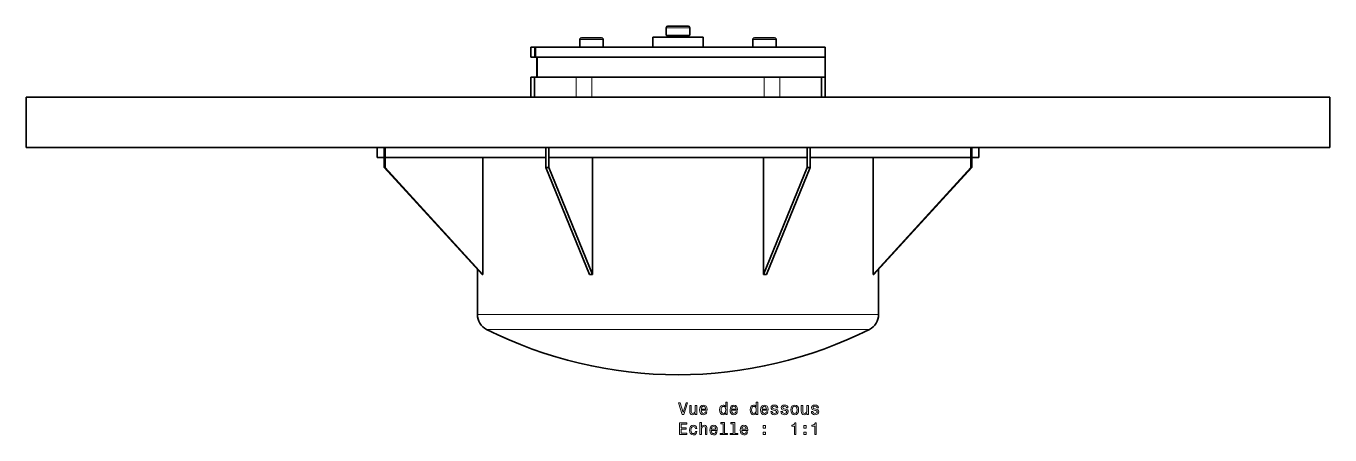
# Model space of a CAD drawing. Extents: x 194 to 4081, y 5 to 1057.
# Drawn here: x 399.5 to 789.5, y 849.1 to 971.4 of the extents above; entities that cross this region are included whole.
import ezdxf

# ---------------------------------------------------------------- set-up
doc = ezdxf.new("R2010")
doc.units = 0

msp = doc.modelspace()

# ---------------------------------------------------------------- linework, layer by layer
at = {"color": 7, "lineweight": 35, "ltscale": 0.110957}
for p, q in [((595.94, 971.4), (591.5, 971.4)), ((570.05, 967.9), (565.62, 967.9)), ((621.82, 967.9), (617.38, 967.9))]:
    msp.add_line(p, q, dxfattribs=at)
at = {"color": 7, "lineweight": 35, "ltscale": 0.039043}
for p, q in [((597.5, 971.4), (595.94, 971.4)), ((571.62, 967.9), (570.05, 967.9)), ((623.38, 967.9), (621.82, 967.9))]:
    msp.add_line(p, q, dxfattribs=at)
at = {"color": 7, "lineweight": 13, "ltscale": 0.129449}
for p, q in [((570.29, 967.4), (565.12, 967.4)), ((596.18, 970.9), (591, 970.9)), ((596.18, 968.7), (591, 968.7)), ((622.06, 967.4), (616.88, 967.4)), ((570.29, 965.2), (565.12, 965.2)), ((622.06, 965.2), (616.88, 965.2))]:
    msp.add_line(p, q, dxfattribs=at)
at = {"color": 7, "lineweight": 35, "ltscale": 0.055}
for p, q in [((565.12, 965.2), (565.12, 967.4)), ((572.12, 965.2), (572.12, 967.4)), ((591, 968.7), (591, 970.9)), ((598, 968.7), (598, 970.9)), ((598, 968.7), (598, 970.9)), ((616.88, 965.2), (616.88, 967.4)), ((623.88, 965.2), (623.88, 967.4))]:
    msp.add_line(p, q, dxfattribs=at)
at = {"color": 7, "lineweight": 13, "ltscale": 0.045551}
for p, q in [((572.12, 967.4), (570.29, 967.4)), ((598, 970.9), (596.18, 970.9)), ((598, 968.7), (596.18, 968.7)), ((623.88, 967.4), (622.06, 967.4)), ((572.12, 965.2), (570.29, 965.2)), ((623.88, 965.2), (622.06, 965.2))]:
    msp.add_line(p, q, dxfattribs=at)
at = {"color": 7, "lineweight": 35, "ltscale": 0.150952}
msp.add_line((593.04, 968.1), (587, 968.1), dxfattribs=at)
at = {"color": 7, "lineweight": 35, "ltscale": 0.075}
for p, q in [((587, 965.1), (587, 968.1)), ((587, 968.1), (587, 965.1)), ((602, 965.1), (602, 968.1)), ((602, 965.1), (602, 968.1)), ((602, 968.1), (602, 965.1)), ((602, 968.1), (602, 965.1)), ((550.5, 962.1), (550.5, 965.1)), ((551.85, 965.1), (551.85, 962.1)), ((638.5, 962.1), (638.5, 965.1)), ((504.5, 935.1), (504.5, 932.1)), ((506.65, 932.1), (506.65, 935.1)), ((506.65, 929.1), (506.65, 932.1)), ((506.87, 935.1), (506.87, 932.1)), ((506.87, 932.1), (506.87, 935.1)), ((506.87, 929.1), (506.87, 932.1)), ((555, 932.1), (555, 935.1)), ((555, 929.1), (555, 932.1)), ((555.9, 935.1), (555.9, 932.1)), ((555.9, 932.1), (555.9, 935.1)), ((555.9, 929.1), (555.9, 932.1)), ((633.1, 935.1), (633.1, 932.1)), ((633.1, 932.1), (633.1, 935.1)), ((633.1, 929.1), (633.1, 932.1)), ((634, 932.1), (634, 935.1)), ((634, 929.1), (634, 932.1)), ((682.13, 935.1), (682.13, 932.1)), ((682.13, 932.1), (682.13, 935.1)), ((682.13, 929.1), (682.13, 932.1)), ((682.35, 932.1), (682.35, 935.1)), ((682.35, 929.1), (682.35, 932.1)), ((684.5, 935.1), (684.5, 932.1))]:
    msp.add_line(p, q, dxfattribs=at)
at = {"color": 7, "lineweight": 35, "ltscale": 0.375}
for p, q in [((602, 968.1), (587, 968.1)), ((399.5, 950.1), (399.5, 935.1)), ((789.5, 950.1), (789.5, 935.1))]:
    msp.add_line(p, q, dxfattribs=at)
at = {"color": 7, "lineweight": 35, "ltscale": 0.125752}
for p, q in [((596.13, 968.6), (591.1, 968.6)), ((570.25, 965.1), (565.22, 965.1))]:
    msp.add_line(p, q, dxfattribs=at)
at = {"color": 7, "lineweight": 13, "ltscale": 0.073972}
msp.add_line((595.46, 968.5), (592.5, 968.5), dxfattribs=at)
at = {"color": 7, "lineweight": 35, "ltscale": 0.002}
msp.add_line((592.5, 968.42), (592.5, 968.5), dxfattribs=at)
at = {"color": 7, "lineweight": 13, "ltscale": 0.071237}
msp.add_line((595.35, 968.42), (592.5, 968.42), dxfattribs=at)
at = {"color": 7, "lineweight": 35, "ltscale": 0.000785828}
msp.add_line((592.5, 968.1), (592.5, 968.13), dxfattribs=at)
at = {"color": 7, "lineweight": 35, "ltscale": 0.070525}
msp.add_line((595.34, 968.4), (592.52, 968.4), dxfattribs=at)
at = {"color": 7, "lineweight": 35, "ltscale": 0.010724}
for p, q in [((592.52, 968.16), (592.89, 968.38)), ((596.48, 968.39), (596.11, 968.18)), ((596.48, 968.39), (596.11, 968.18))]:
    msp.add_line(p, q, dxfattribs=at)
at = {"color": 7, "lineweight": 35, "ltscale": 0.000318613}
msp.add_line((592.9, 968.39), (592.89, 968.38), dxfattribs=at)
at = {"color": 7, "lineweight": 13, "ltscale": 0.000376104}
msp.add_line((592.89, 968.38), (592.9, 968.38), dxfattribs=at)
at = {"color": 7, "lineweight": 13, "ltscale": 8.88685e-05}
msp.add_line((592.9, 968.38), (592.9, 968.39), dxfattribs=at)
at = {"color": 7, "lineweight": 13, "ltscale": 0.039903}
msp.add_line((594.5, 968.38), (592.9, 968.38), dxfattribs=at)
at = {"color": 7, "lineweight": 35, "ltscale": 0.224048}
for p, q in [((602, 968.1), (593.04, 968.1)), ((602, 965.1), (593.04, 965.1))]:
    msp.add_line(p, q, dxfattribs=at)
at = {"color": 7, "lineweight": 13, "ltscale": 0.02387}
msp.add_line((594.5, 968.33), (595.45, 968.38), dxfattribs=at)
at = {"color": 7, "lineweight": 13, "ltscale": 0.024573}
msp.add_line((595.48, 968.38), (594.5, 968.38), dxfattribs=at)
at = {"color": 7, "lineweight": 13, "ltscale": 0.023988}
msp.add_line((594.5, 968.31), (595.46, 968.37), dxfattribs=at)
at = {"color": 7, "lineweight": 13, "ltscale": 0.024036}
msp.add_line((595.46, 968.3), (594.5, 968.25), dxfattribs=at)
at = {"color": 7, "lineweight": 13, "ltscale": 0.023913}
msp.add_line((595.45, 968.28), (594.5, 968.23), dxfattribs=at)
at = {"color": 7, "lineweight": 13, "ltscale": 0.002783}
msp.add_line((595.34, 968.4), (595.45, 968.4), dxfattribs=at)
at = {"color": 7, "lineweight": 13, "ltscale": 0.002735}
msp.add_line((595.35, 968.42), (595.46, 968.42), dxfattribs=at)
at = {"color": 7, "lineweight": 13, "ltscale": 0.000764589}
msp.add_line((595.45, 968.4), (595.48, 968.4), dxfattribs=at)
at = {"color": 7, "lineweight": 13, "ltscale": 0.000744706}
msp.add_line((595.48, 968.38), (595.45, 968.38), dxfattribs=at)
at = {"color": 7, "lineweight": 13, "ltscale": 0.026028}
msp.add_line((596.5, 968.5), (595.46, 968.5), dxfattribs=at)
at = {"color": 7, "lineweight": 13, "ltscale": 0.000747209}
msp.add_line((595.46, 968.42), (595.49, 968.42), dxfattribs=at)
at = {"color": 7, "lineweight": 13, "ltscale": 0.010136}
msp.add_line((595.86, 968.39), (595.46, 968.37), dxfattribs=at)
at = {"color": 7, "lineweight": 13, "ltscale": 0.009513}
msp.add_line((595.48, 968.38), (595.86, 968.39), dxfattribs=at)
at = {"color": 7, "lineweight": 13, "ltscale": 0.00939}
msp.add_line((595.49, 968.42), (595.86, 968.39), dxfattribs=at)
at = {"color": 7, "lineweight": 35, "ltscale": 0.044249}
msp.add_line((597.9, 968.6), (596.13, 968.6), dxfattribs=at)
at = {"color": 7, "lineweight": 35, "ltscale": 0.000333257}
msp.add_line((596.49, 968.4), (596.48, 968.39), dxfattribs=at)
msp.add_line((596.49, 968.4), (596.48, 968.39), dxfattribs=at)
at = {"color": 7, "lineweight": 35, "ltscale": 0.002075}
msp.add_line((596.5, 968.42), (596.5, 968.5), dxfattribs=at)
msp.add_line((596.5, 968.42), (596.5, 968.5), dxfattribs=at)
at = {"color": 7, "lineweight": 13, "ltscale": 2.61188e-05}
msp.add_line((596.5, 968.42), (596.5, 968.42), dxfattribs=at)
msp.add_line((596.5, 968.42), (596.5, 968.42), dxfattribs=at)
at = {"color": 7, "lineweight": 35, "ltscale": 0.000116458}
msp.add_line((596.5, 968.42), (596.5, 968.42), dxfattribs=at)
msp.add_line((596.5, 968.42), (596.5, 968.42), dxfattribs=at)
at = {"color": 7, "lineweight": 35, "ltscale": 0.027122}
for p, q in [((551.58, 965.1), (550.5, 965.1)), ((551.58, 962.1), (550.5, 962.1))]:
    msp.add_line(p, q, dxfattribs=at)
at = {"color": 7, "lineweight": 13, "ltscale": 0.075}
for p, q in [((551.58, 965.1), (551.58, 962.1)), ((551.87, 965.1), (551.87, 962.1))]:
    msp.add_line(p, q, dxfattribs=at)
at = {"color": 7, "lineweight": 35, "ltscale": 0.006715}
msp.add_line((551.85, 965.1), (551.58, 965.1), dxfattribs=at)
at = {"color": 7, "lineweight": 35, "ltscale": 0.000389099}
for p, q in [((551.87, 965.1), (551.85, 965.1)), ((551.87, 962.1), (551.85, 962.1))]:
    msp.add_line(p, q, dxfattribs=at)
at = {"color": 7, "lineweight": 35}
for p, q in [((638.5, 965.1), (551.87, 965.1)), ((638.5, 962.1), (551.87, 962.1)), ((638.5, 962.1), (552.46, 962.1)), ((620.23, 956.1), (568.77, 956.1)), ((620.23, 956.1), (568.77, 956.1)), ((399.5, 950.1), (789.5, 950.1)), ((620.23, 950.1), (568.77, 950.1)), ((399.5, 935.1), (789.5, 935.1)), ((506.87, 932.1), (555, 932.1)), ((536.12, 897.1), (536.12, 932.1)), ((555.9, 932.1), (633.1, 932.1)), ((568.92, 932.1), (568.92, 897.1)), ((620.08, 897.1), (620.08, 932.1)), ((634, 932.1), (682.13, 932.1)), ((652.88, 897.1), (652.88, 932.1)), ((535.89, 897.1), (506.65, 929.1)), ((536.12, 897.1), (506.87, 929.1)), ((568.02, 897.1), (555, 929.1)), ((568.92, 897.1), (555.9, 929.1)), ((620.08, 897.1), (633.1, 929.1)), ((620.98, 897.1), (634, 929.1)), ((652.88, 897.1), (682.13, 929.1)), ((653.11, 897.1), (682.35, 929.1))]:
    msp.add_line(p, q, dxfattribs=at)
at = {"color": 7, "lineweight": 35, "ltscale": 0.044247}
msp.add_line((572.02, 965.1), (570.25, 965.1), dxfattribs=at)
at = {"color": 7, "lineweight": 35, "ltscale": 0.003606}
msp.add_line((587.14, 965.1), (587, 965.1), dxfattribs=at)
at = {"color": 7, "lineweight": 35, "ltscale": 0.373387}
msp.add_line((602, 965.1), (587.06, 965.1), dxfattribs=at)
at = {"color": 7, "lineweight": 35, "ltscale": 0.002499}
msp.add_line((589.5, 965.1), (589.4, 965.1), dxfattribs=at)
at = {"color": 7, "lineweight": 35, "ltscale": 0.242374}
msp.add_line((611.78, 965.1), (602.09, 965.1), dxfattribs=at)
at = {"color": 7, "lineweight": 35, "ltscale": 0.002893}
msp.add_line((612.31, 965.1), (612.19, 965.1), dxfattribs=at)
at = {"color": 7, "lineweight": 35, "ltscale": 0.094113}
msp.add_line((616.07, 965.1), (612.31, 965.1), dxfattribs=at)
at = {"color": 7, "lineweight": 35, "ltscale": 0.014233}
msp.add_line((616.64, 965.1), (616.07, 965.1), dxfattribs=at)
at = {"color": 7, "lineweight": 35, "ltscale": 0.016229}
msp.add_line((552.23, 962.1), (551.58, 962.1), dxfattribs=at)
at = {"color": 7, "lineweight": 35, "ltscale": 0.15}
for p, q in [((552.23, 956.1), (552.23, 962.1)), ((638.5, 956.1), (638.5, 962.1)), ((550.5, 950.1), (550.5, 956.1)), ((551.53, 956.1), (551.53, 950.1)), ((637.47, 956.1), (637.47, 950.1)), ((638.5, 950.1), (638.5, 956.1))]:
    msp.add_line(p, q, dxfattribs=at)
at = {"color": 7, "lineweight": 13, "ltscale": 0.15}
for p, q in [((552.46, 956.1), (552.46, 962.1)), ((564.05, 950.1), (564.05, 956.1)), ((568.77, 950.1), (568.77, 956.1)), ((620.23, 956.1), (620.23, 950.1)), ((624.95, 956.1), (624.95, 950.1))]:
    msp.add_line(p, q, dxfattribs=at)
at = {"color": 7, "lineweight": 35, "ltscale": 0.025726}
msp.add_line((551.53, 956.1), (550.5, 956.1), dxfattribs=at)
at = {"color": 7, "lineweight": 35, "ltscale": 0.313062}
for p, q in [((564.05, 956.1), (551.53, 956.1)), ((637.47, 956.1), (624.95, 956.1)), ((551.53, 950.1), (564.05, 950.1)), ((624.95, 950.1), (637.47, 950.1))]:
    msp.add_line(p, q, dxfattribs=at)
at = {"color": 7, "lineweight": 35, "ltscale": 0.117937}
for p, q in [((568.77, 956.1), (564.05, 956.1)), ((624.95, 956.1), (620.23, 956.1)), ((568.77, 950.1), (564.05, 950.1)), ((624.95, 950.1), (620.23, 950.1))]:
    msp.add_line(p, q, dxfattribs=at)
at = {"color": 7, "lineweight": 35, "ltscale": 0.025702}
msp.add_line((638.5, 956.1), (637.47, 956.1), dxfattribs=at)
msp.add_line((638.5, 956.1), (637.47, 956.1), dxfattribs=at)
at = {"color": 7, "lineweight": 35, "ltscale": 0.053664}
msp.add_line((504.5, 932.1), (506.65, 932.1), dxfattribs=at)
at = {"color": 7, "lineweight": 35, "ltscale": 0.053665}
msp.add_line((682.35, 932.1), (684.5, 932.1), dxfattribs=at)
at = {"color": 7, "lineweight": 35, "ltscale": 0.005563}
for p, q in [((506.87, 929.1), (506.65, 929.1)), ((682.35, 929.1), (682.13, 929.1))]:
    msp.add_line(p, q, dxfattribs=at)
at = {"color": 7, "lineweight": 35, "ltscale": 0.022523}
for p, q in [((555.9, 929.1), (555, 929.1)), ((634, 929.1), (633.1, 929.1))]:
    msp.add_line(p, q, dxfattribs=at)
at = {"color": 7, "lineweight": 35, "ltscale": 0.337077}
for p, q in [((534.5, 885.14), (534.5, 898.63)), ((654.5, 885.14), (654.5, 898.63))]:
    msp.add_line(p, q, dxfattribs=at)
at = {"color": 7, "lineweight": 35, "ltscale": 7.45185e-05}
for p, q in [((535.89, 897.1), (535.9, 897.1)), ((536.12, 897.1), (536.12, 897.1)), ((652.88, 897.1), (652.88, 897.1)), ((653.11, 897.1), (653.1, 897.1))]:
    msp.add_line(p, q, dxfattribs=at)
at = {"color": 7, "lineweight": 35, "ltscale": 0.002732}
for p, q in [((536, 897.1), (535.9, 897.1)), ((653.1, 897.1), (653, 897.1))]:
    msp.add_line(p, q, dxfattribs=at)
at = {"color": 7, "lineweight": 35, "ltscale": 0.002833}
for p, q in [((536.12, 897.1), (536, 897.1)), ((653, 897.1), (652.88, 897.1))]:
    msp.add_line(p, q, dxfattribs=at)
at = {"color": 7, "lineweight": 35, "ltscale": 0.01124}
for p, q in [((568.47, 897.1), (568.02, 897.1)), ((620.98, 897.1), (620.53, 897.1))]:
    msp.add_line(p, q, dxfattribs=at)
at = {"color": 7, "lineweight": 35, "ltscale": 5.95093e-05}
for p, q in [((568.02, 897.1), (568.02, 897.1)), ((620.98, 897.1), (620.98, 897.1))]:
    msp.add_line(p, q, dxfattribs=at)
at = {"color": 7, "lineweight": 35, "ltscale": 0.011284}
for p, q in [((568.92, 897.1), (568.47, 897.1)), ((620.53, 897.1), (620.08, 897.1))]:
    msp.add_line(p, q, dxfattribs=at)
at = {"color": 7, "lineweight": 35, "ltscale": 5.89392e-05}
for p, q in [((568.92, 897.1), (568.92, 897.1)), ((620.08, 897.1), (620.08, 897.1))]:
    msp.add_line(p, q, dxfattribs=at)
at = {"color": 7, "lineweight": 13}
for p, q in [((623.27, 885.14), (534.5, 885.14)), ((623.27, 885.14), (654.5, 885.14)), ((621.94, 880.68), (537.26, 880.68)), ((621.94, 880.68), (651.74, 880.68))]:
    msp.add_line(p, q, dxfattribs=at)
for points in [[(592.5, 968.13), (592.5, 968.14), (592.5, 968.14), (592.51, 968.15), (592.54, 968.16), (592.61, 968.17), (592.84, 968.2), (593.31, 968.24), (594.5, 968.31)], [(592.52, 968.16), (592.54, 968.17), (592.6, 968.19), (592.95, 968.23), (593.41, 968.26), (594.5, 968.33)], [(594.5, 968.25), (593.14, 968.16), (592.67, 968.12), (592.59, 968.1)], [(594.5, 968.23), (593.18, 968.15), (592.71, 968.1)], [(596.48, 968.39), (596.46, 968.38), (596.4, 968.37), (596.05, 968.33), (595.45, 968.28)], [(596.44, 968.39), (596.31, 968.37), (595.87, 968.33), (595.46, 968.3)], [(595.65, 968.1), (595.97, 968.14), (596.07, 968.16), (596.11, 968.18)], [(596.44, 968.39), (596.48, 968.4), (596.49, 968.41), (596.5, 968.42), (596.5, 968.42)]]:
    msp.add_lwpolyline(points, dxfattribs=at)
for points in [[(596.9, 858.75), (596.02, 855.77), (595.12, 858.75), (594.64, 858.75), (595.77, 855.25), (596.27, 855.25), (597.37, 858.75)], [(601.43, 856.47), (603.21, 856.47), (603.21, 856.68), (603.13, 857.26), (602.91, 857.69), (602.56, 857.95), (602.09, 858.05), (601.63, 857.95), (601.28, 857.67), (601.05, 857.21), (600.97, 856.6), (601.05, 855.98), (601.27, 855.53), (601.62, 855.25), (602.07, 855.15), (602.47, 855.22), (602.79, 855.39), (603.03, 855.66), (603.16, 856.02), (602.73, 856.02), (602.63, 855.82), (602.5, 855.67), (602.13, 855.55), (601.84, 855.6), (601.63, 855.78), (601.48, 856.07), (601.43, 856.46)], [(608.78, 855.67), (608.78, 855.25), (609.23, 855.25), (609.23, 858.87), (608.79, 858.87), (608.79, 857.54), (608.45, 857.92), (608.24, 858.02), (608.01, 858.05), (607.58, 857.95), (607.24, 857.67), (607.03, 857.21), (606.95, 856.6), (607.03, 855.99), (607.24, 855.53), (607.58, 855.25), (608.01, 855.15), (608.24, 855.19), (608.45, 855.28)], [(610.54, 856.47), (612.32, 856.47), (612.32, 856.68), (612.24, 857.26), (612.02, 857.69), (611.67, 857.95), (611.2, 858.05), (610.74, 857.95), (610.39, 857.67), (610.16, 857.21), (610.08, 856.6), (610.15, 855.98), (610.38, 855.53), (610.73, 855.25), (611.18, 855.15), (611.58, 855.22), (611.9, 855.39), (612.14, 855.66), (612.27, 856.02), (611.83, 856.02), (611.74, 855.82), (611.61, 855.67), (611.24, 855.55), (610.95, 855.6), (610.73, 855.78), (610.59, 856.07), (610.54, 856.46)], [(617.89, 855.67), (617.89, 855.25), (618.33, 855.25), (618.33, 858.87), (617.9, 858.87), (617.9, 857.54), (617.56, 857.92), (617.35, 858.02), (617.11, 858.05), (616.69, 857.95), (616.35, 857.67), (616.14, 857.21), (616.06, 856.6), (616.14, 855.99), (616.35, 855.53), (616.69, 855.25), (617.11, 855.15), (617.35, 855.19), (617.56, 855.28)], [(619.65, 856.47), (621.43, 856.47), (621.43, 856.68), (621.35, 857.26), (621.13, 857.69), (620.78, 857.95), (620.31, 858.05), (619.85, 857.95), (619.49, 857.67), (619.27, 857.21), (619.19, 856.6), (619.26, 855.98), (619.49, 855.53), (619.84, 855.25), (620.29, 855.15), (620.68, 855.22), (621.01, 855.39), (621.24, 855.66), (621.38, 856.02), (620.94, 856.02), (620.85, 855.82), (620.72, 855.67), (620.35, 855.55), (620.06, 855.6), (619.84, 855.78), (619.7, 856.07), (619.65, 856.46)], [(623.62, 856.83), (623.2, 856.93), (622.88, 857.04), (622.77, 857.28), (622.8, 857.45), (622.91, 857.57), (623.08, 857.64), (623.33, 857.67), (623.56, 857.64), (623.75, 857.55), (623.87, 857.42), (623.92, 857.23), (624.36, 857.23), (624.36, 857.24), (624.28, 857.57), (624.07, 857.83), (623.75, 857.99), (623.33, 858.05), (622.9, 857.99), (622.59, 857.82), (622.39, 857.58), (622.33, 857.26), (622.37, 856.96), (622.52, 856.75), (622.75, 856.6), (623.09, 856.49), (623.58, 856.37), (623.88, 856.25), (623.96, 856.14), (623.99, 855.99), (623.95, 855.81), (623.83, 855.67), (623.63, 855.57), (623.37, 855.54), (623.09, 855.57), (622.89, 855.68), (622.75, 855.85), (622.7, 856.09), (622.27, 856.09), (622.34, 855.69), (622.55, 855.39), (622.87, 855.22), (623.33, 855.15), (623.8, 855.22), (624.15, 855.39), (624.36, 855.68), (624.44, 856.04), (624.38, 856.36), (624.22, 856.58), (623.97, 856.72)], [(626.66, 856.83), (626.23, 856.93), (625.91, 857.04), (625.81, 857.28), (625.84, 857.45), (625.94, 857.57), (626.12, 857.64), (626.36, 857.67), (626.6, 857.64), (626.79, 857.55), (626.91, 857.42), (626.96, 857.23), (627.39, 857.23), (627.39, 857.24), (627.32, 857.57), (627.11, 857.83), (626.79, 857.99), (626.36, 858.05), (625.93, 857.99), (625.62, 857.82), (625.43, 857.58), (625.36, 857.26), (625.41, 856.96), (625.55, 856.75), (625.78, 856.6), (626.12, 856.49), (626.62, 856.37), (626.92, 856.25), (627, 856.14), (627.03, 855.99), (626.98, 855.81), (626.86, 855.67), (626.67, 855.57), (626.4, 855.54), (626.13, 855.57), (625.92, 855.68), (625.79, 855.85), (625.73, 856.09), (625.3, 856.09), (625.37, 855.69), (625.58, 855.39), (625.91, 855.22), (626.36, 855.15), (626.84, 855.22), (627.19, 855.39), (627.4, 855.68), (627.47, 856.04), (627.42, 856.36), (627.26, 856.58), (627, 856.72)], [(628.24, 856.6), (628.32, 855.98), (628.55, 855.53), (628.92, 855.25), (629.41, 855.15), (629.9, 855.25), (630.27, 855.52), (630.5, 855.98), (630.59, 856.6), (630.5, 857.21), (630.27, 857.67), (629.9, 857.95), (629.41, 858.05), (628.92, 857.95), (628.55, 857.67), (628.32, 857.21)], [(635.77, 856.83), (635.34, 856.93), (635.02, 857.04), (634.92, 857.28), (634.95, 857.45), (635.05, 857.57), (635.22, 857.64), (635.47, 857.67), (635.71, 857.64), (635.89, 857.55), (636.02, 857.42), (636.07, 857.23), (636.5, 857.23), (636.5, 857.24), (636.42, 857.57), (636.22, 857.83), (635.89, 857.99), (635.47, 858.05), (635.04, 857.99), (634.73, 857.82), (634.53, 857.58), (634.47, 857.26), (634.52, 856.96), (634.66, 856.75), (634.89, 856.6), (635.23, 856.49), (635.72, 856.37), (636.03, 856.25), (636.11, 856.14), (636.14, 855.99), (636.09, 855.81), (635.97, 855.67), (635.77, 855.57), (635.51, 855.54), (635.23, 855.57), (635.03, 855.68), (634.9, 855.85), (634.84, 856.09), (634.41, 856.09), (634.48, 855.69), (634.69, 855.39), (635.02, 855.22), (635.47, 855.15), (635.95, 855.22), (636.29, 855.39), (636.51, 855.68), (636.58, 856.04), (636.53, 856.36), (636.37, 856.58), (636.11, 856.72)], [(600.1, 857.95), (599.65, 857.95), (599.65, 856.39), (599.6, 856.03), (599.46, 855.77), (599.23, 855.6), (598.93, 855.55), (598.7, 855.59), (598.54, 855.72), (598.46, 855.92), (598.44, 856.21), (598.44, 857.95), (597.99, 857.95), (597.99, 856.17), (598.01, 855.82), (598.11, 855.52), (598.4, 855.25), (598.87, 855.15), (599.12, 855.19), (599.34, 855.28), (599.52, 855.43), (599.67, 855.66), (599.67, 855.25), (600.1, 855.25)], [(601.43, 856.85), (601.49, 857.19), (601.63, 857.45), (601.83, 857.61), (602.11, 857.66), (602.37, 857.61), (602.58, 857.45), (602.71, 857.19), (602.75, 856.85)], [(608.08, 857.65), (608.37, 857.58), (608.6, 857.38), (608.73, 857.06), (608.78, 856.6), (608.73, 856.14), (608.6, 855.82), (608.37, 855.61), (608.08, 855.55), (607.8, 855.61), (607.59, 855.82), (607.45, 856.15), (607.41, 856.6), (607.45, 857.05), (607.59, 857.38), (607.8, 857.58)], [(610.54, 856.85), (610.6, 857.19), (610.73, 857.45), (610.94, 857.61), (611.21, 857.66), (611.48, 857.61), (611.69, 857.45), (611.81, 857.19), (611.86, 856.85)], [(617.19, 857.65), (617.48, 857.58), (617.7, 857.38), (617.84, 857.06), (617.89, 856.6), (617.84, 856.14), (617.7, 855.82), (617.48, 855.61), (617.19, 855.55), (616.91, 855.61), (616.7, 855.82), (616.56, 856.15), (616.51, 856.6), (616.56, 857.05), (616.7, 857.38), (616.91, 857.58)], [(619.65, 856.85), (619.71, 857.19), (619.84, 857.45), (620.05, 857.61), (620.32, 857.66), (620.59, 857.61), (620.8, 857.45), (620.92, 857.19), (620.97, 856.85)], [(628.69, 856.6), (628.74, 857.06), (628.88, 857.38), (629.11, 857.59), (629.41, 857.66), (629.72, 857.59), (629.94, 857.39), (630.09, 857.06), (630.14, 856.6), (630.09, 856.14), (629.94, 855.81), (629.72, 855.61), (629.41, 855.54), (629.11, 855.61), (628.88, 855.81), (628.74, 856.14)], [(633.49, 857.95), (633.05, 857.95), (633.05, 856.39), (633, 856.03), (632.85, 855.77), (632.63, 855.6), (632.33, 855.55), (632.09, 855.59), (631.94, 855.72), (631.86, 855.92), (631.84, 856.21), (631.84, 857.95), (631.39, 857.95), (631.39, 856.17), (631.41, 855.82), (631.5, 855.52), (631.79, 855.25), (632.26, 855.15), (632.52, 855.19), (632.73, 855.28), (632.92, 855.43), (633.07, 855.66), (633.07, 855.25), (633.49, 855.25)], [(594.96, 849.2), (597.18, 849.2), (597.18, 849.62), (595.42, 849.62), (595.42, 850.81), (596.99, 850.81), (596.99, 851.23), (595.42, 851.23), (595.42, 852.28), (597.14, 852.28), (597.14, 852.7), (594.96, 852.7)], [(599.73, 851.01), (600.17, 851.01), (600.08, 851.41), (599.87, 851.73), (599.53, 851.93), (599.09, 852), (598.61, 851.9), (598.24, 851.62), (598.01, 851.16), (597.92, 850.55), (598, 849.94), (598.23, 849.48), (598.59, 849.2), (599.07, 849.1), (599.51, 849.18), (599.85, 849.39), (600.08, 849.72), (600.18, 850.17), (599.76, 850.17), (599.68, 849.89), (599.54, 849.67), (599.34, 849.54), (599.09, 849.5), (598.78, 849.57), (598.56, 849.77), (598.42, 850.1), (598.38, 850.56), (598.42, 851.02), (598.56, 851.34), (598.79, 851.54), (599.09, 851.62), (599.35, 851.57), (599.55, 851.45), (599.68, 851.26)], [(601.05, 849.2), (601.49, 849.2), (601.49, 850.76), (601.54, 851.12), (601.68, 851.38), (601.91, 851.54), (602.21, 851.61), (602.45, 851.55), (602.6, 851.42), (602.68, 851.19), (602.71, 850.89), (602.71, 849.2), (603.15, 849.2), (603.15, 850.98), (603.13, 851.34), (603.04, 851.64), (602.74, 851.91), (602.28, 852), (602.02, 851.97), (601.81, 851.87), (601.63, 851.72), (601.49, 851.51), (601.49, 852.82), (601.05, 852.82)], [(604.47, 850.43), (606.25, 850.43), (606.25, 850.63), (606.17, 851.21), (605.95, 851.65), (605.6, 851.91), (605.13, 852), (604.67, 851.9), (604.31, 851.62), (604.09, 851.16), (604.01, 850.56), (604.08, 849.94), (604.31, 849.48), (604.66, 849.2), (605.11, 849.1), (605.5, 849.17), (605.83, 849.34), (606.06, 849.61), (606.2, 849.98), (605.76, 849.98), (605.67, 849.77), (605.54, 849.62), (605.17, 849.5), (604.88, 849.56), (604.66, 849.73), (604.52, 850.02), (604.47, 850.41)], [(604.47, 850.8), (604.53, 851.15), (604.66, 851.4), (604.87, 851.56), (605.14, 851.62), (605.41, 851.56), (605.62, 851.4), (605.74, 851.15), (605.79, 850.8)], [(608, 852.45), (608, 849.57), (607.09, 849.57), (607.09, 849.2), (609.35, 849.2), (609.35, 849.57), (608.44, 849.57), (608.44, 852.82), (607.3, 852.82), (607.3, 852.45)], [(611.04, 852.45), (611.04, 849.57), (610.12, 849.57), (610.12, 849.2), (612.39, 849.2), (612.39, 849.57), (611.48, 849.57), (611.48, 852.82), (610.34, 852.82), (610.34, 852.45)], [(613.58, 850.43), (615.35, 850.43), (615.36, 850.63), (615.28, 851.21), (615.06, 851.65), (614.7, 851.91), (614.23, 852), (613.78, 851.9), (613.42, 851.62), (613.2, 851.16), (613.11, 850.56), (613.19, 849.94), (613.42, 849.48), (613.77, 849.2), (614.22, 849.1), (614.61, 849.17), (614.94, 849.34), (615.17, 849.61), (615.31, 849.98), (614.87, 849.98), (614.78, 849.77), (614.65, 849.62), (614.27, 849.5), (613.99, 849.56), (613.77, 849.73), (613.63, 850.02), (613.58, 850.41)], [(613.58, 850.8), (613.63, 851.15), (613.77, 851.4), (613.98, 851.56), (614.25, 851.62), (614.52, 851.56), (614.72, 851.4), (614.85, 851.15), (614.89, 850.8)], [(619.96, 851.16), (620.65, 851.16), (620.65, 851.91), (619.96, 851.91)], [(629.32, 849.2), (629.78, 849.2), (629.78, 852.72), (629.44, 852.72), (629.35, 852.42), (629.17, 852.21), (628.89, 852.09), (628.51, 852.05), (628.51, 851.69), (629.32, 851.69)], [(632.1, 851.16), (632.8, 851.16), (632.8, 851.91), (632.1, 851.91)], [(635.4, 849.2), (635.85, 849.2), (635.85, 852.72), (635.51, 852.72), (635.42, 852.42), (635.24, 852.21), (634.96, 852.09), (634.58, 852.05), (634.58, 851.69), (635.4, 851.69)], [(619.96, 849.2), (620.65, 849.2), (620.65, 849.95), (619.96, 849.95)], [(632.1, 849.2), (632.8, 849.2), (632.8, 849.95), (632.1, 849.95)]]:
    msp.add_lwpolyline(points, close=True, dxfattribs=at)
at = {"color": 7, "lineweight": 35}
for centre, radius, start, end in [((591.5, 970.9), 0.5, 90, 180), ((597.5, 970.9), 0.5, 0, 90), ((565.62, 967.4), 0.5, 90, 180), ((571.62, 967.4), 0.5, 0, 90), ((591.1, 968.7), 0.1, 180.0336, 269.9664), ((591.1, 968.7), 0.1, 180.0336, 269.9664), ((592.4, 968.5), 0.1, 0.0336, 89.9664), ((592.52, 968.42), 0.02, 180.0336, 269.9664), ((592.52, 968.42), 0.02, 180.0336, 269.9664), ((592.53, 968.13), 0.0334, 114.5224, 175.7627), ((592.89, 968.39), 0.01, 312.2154, 89.2608), ((596.16, 968.1), 0.0879, 123.8381, 180.9616), ((596.16, 968.1), 0.0879, 123.8381, 180.9616), ((596.47, 968.42), 0.0277, 313.5829, 350.4426), ((596.47, 968.42), 0.0277, 313.5829, 350.4426), ((596.6, 968.5), 0.1, 90.0336, 179.9664), ((596.6, 968.5), 0.1, 90.0336, 179.9664), ((597.9, 968.7), 0.1, 270.0336, 359.9664), ((597.9, 968.7), 0.1, 270.0336, 359.9664), ((617.38, 967.4), 0.5, 90, 180), ((623.38, 967.4), 0.5, 0, 90), ((565.22, 965.2), 0.1, 180.0336, 269.9664), ((572.02, 965.2), 0.1, 270.0336, 359.9664), ((616.98, 965.2), 0.1, 180.0336, 269.9664), ((623.78, 965.2), 0.1, 270.0336, 359.9664), ((539.5, 885.14), 5, 180, 243.3218), ((649.5, 885.14), 5, 296.6782, 0), ((594.5, 994.6), 127.5, 243.3218, 270), ((594.5, 994.6), 127.5, 270, 296.6782)]:
    msp.add_arc(centre, radius, start, end, dxfattribs=at)
at = {"color": 7, "lineweight": 13}
for centre, radius, start, end in [((592.9, 968.39), 0.01, 300.2313, 89.8891), ((595.46, 968.42), 0.0294, 323.9601, 0.1799), ((595.46, 968.39), 0.0214, 335.2482, 24.3214), ((595.5, 968.39), 0.0199, 154.1511, 205.8489), ((596.44, 968.6), 0.207, 270.178, 284.2369)]:
    msp.add_arc(centre, radius, start, end, dxfattribs=at)
msp.add_ellipse((595.34, 968.42), major_axis=(0, 0.02), ratio=0.424752, start_param=3.141593, end_param=4.712389, dxfattribs=at)

doc.saveas('drawing.dxf')
